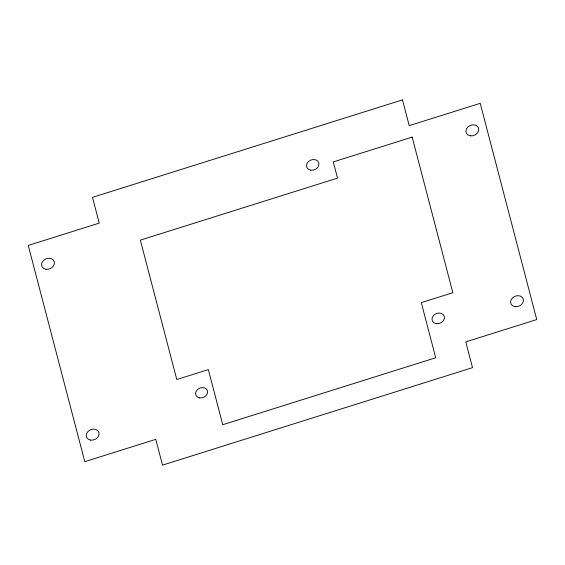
<?xml version="1.0" encoding="UTF-8"?>
<svg xmlns="http://www.w3.org/2000/svg" width="565" height="565" viewBox="0 0 565 565"><rect width="100%" height="100%" fill="white"/><g stroke="black" fill="none" stroke-linecap="round" stroke-linejoin="round"><path stroke-width="0.85" d="M402.485 99.878L92.498 197.34L99.235 223.111L28.25 245.436L84.792 461.669L155.778 439.344L162.515 465.122L472.502 367.66L465.765 341.889L536.75 319.564L480.208 103.331L409.222 125.656L402.485 99.878M412.168 137.118L333.294 161.915L337.531 178.123L140.339 240.125L176.788 379.525L208.337 369.602L222.751 424.718L435.714 357.758L421.306 302.642L452.855 292.727L412.168 137.118M470.363 135.847A6.632 5.346 -22.7 0 0 478.654 128.382A6.632 5.346 -22.7 0 0 468.011 126.864A6.632 5.346 -22.7 0 0 470.363 135.847M515.033 306.696A6.632 5.346 -22.7 0 0 523.324 299.231A6.632 5.346 -22.7 0 0 512.681 297.713A6.632 5.346 -22.7 0 0 515.033 306.696M46.005 269.272A6.632 5.346 -22.7 0 0 54.297 261.8A6.632 5.346 -22.7 0 0 43.66 260.288A6.632 5.346 -22.7 0 0 46.005 269.272M90.675 440.121A6.632 5.346 -22.7 0 0 98.967 432.649A6.632 5.346 -22.7 0 0 88.331 431.13A6.632 5.346 -22.7 0 0 90.675 440.121M310.807 170.185A6.42 5.177 -22.7 0 0 318.837 162.953A6.42 5.177 -22.7 0 0 308.532 161.484A6.42 5.177 -22.7 0 0 310.807 170.185M199.742 397.908A6.201 5 -22.7 0 0 207.496 390.916A6.201 5 -22.7 0 0 197.545 389.497A6.201 5 -22.7 0 0 199.742 397.908M436.307 323.689A6.42 5.177 -22.7 0 0 444.337 316.457A6.42 5.177 -22.7 0 0 434.026 314.988A6.42 5.177 -22.7 0 0 436.307 323.689"/></g></svg>
